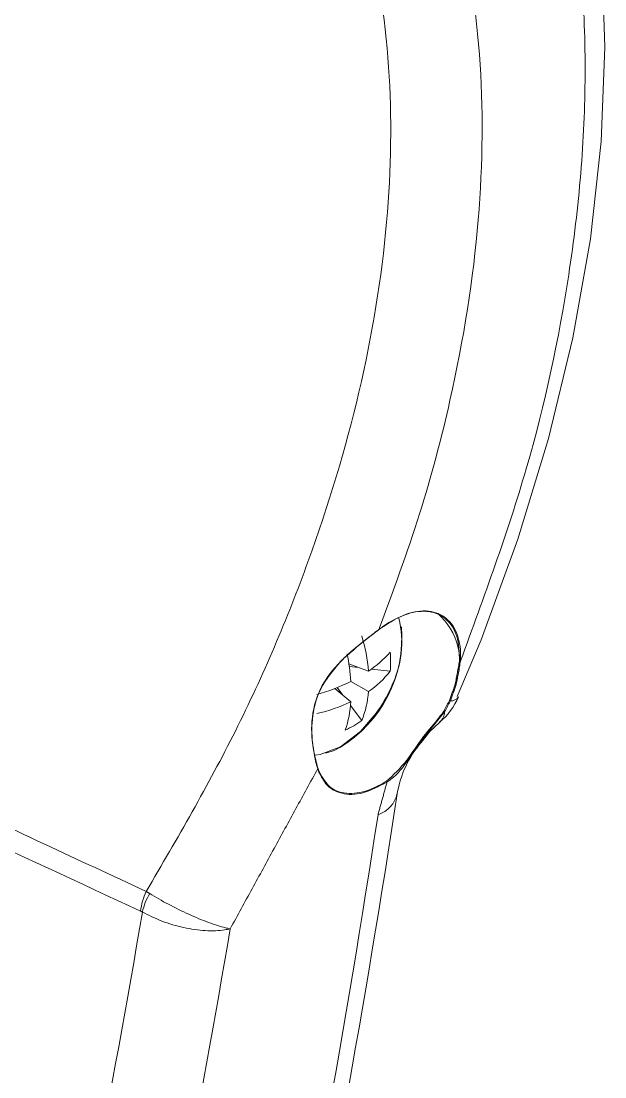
# Model space of a CAD drawing. Extents: x 11 to 120, y 2 to 94.
# Drawn here: x 96.01 to 96.868, y 10.875 to 12.427 of the extents above; entities that cross this region are included whole.
import ezdxf

# ---------------------------------------------------------------- set-up
doc = ezdxf.new("R2010")
doc.units = 0
doc.header["$MEASUREMENT"] = 0
doc.linetypes.add('SLD-Solid', pattern=[0])
doc.layers.add('OBJECT', color=7, linetype='CONTINUOUS')

msp = doc.modelspace()

# ---------------------------------------------------------------- linework, layer by layer
at = {"layer": 'OBJECT', "color": 7, "linetype": 'SLD-Solid', "lineweight": 15}
for p, q in [((96.4841, 11.4893), (96.4842, 11.4894)), ((96.5206, 11.4714), (96.4918, 11.4822)), ((96.5063, 11.4767), (96.4924, 11.4784)), ((96.5525, 11.4713), (96.5251, 11.4745)), ((96.4946, 11.4564), (96.5206, 11.4414)), ((96.4946, 11.4264), (96.4709, 11.446)), ((96.4828, 11.4362), (96.4745, 11.4474)), ((96.5107, 11.3988), (96.4942, 11.421)), ((96.4415, 11.3482), (96.4414, 11.3486)), ((96.4485, 11.3228), (96.4484, 11.3231))]:
    msp.add_line(p, q, dxfattribs=at)
at = {"layer": 'OBJECT', "color": 7, "linetype": 'SLD-Solid', "lineweight": 15, "flags": 128}
for points in [[(96.6512, 11.4341), (96.6864, 11.5174), (96.7402, 11.6654), (96.7853, 11.8136), (96.821, 11.9612), (96.847, 12.1069), (96.8628, 12.2499), (96.8684, 12.3884), (96.8638, 12.5225), (96.8492, 12.6526), (96.8246, 12.7776), (96.79, 12.8965), (96.7457, 13.0084), (96.692, 13.1121), (96.6488, 13.1777)], [(96.4837, 11.4897), (96.4838, 11.4895), (96.4839, 11.4894), (96.484, 11.4894), (96.484, 11.4894), (96.484, 11.4894), (96.484, 11.4894), (96.4839, 11.4894), (96.4838, 11.4895), (96.4837, 11.4896)], [(96.4838, 11.4898), (96.4839, 11.4897), (96.484, 11.4896), (96.4841, 11.4895), (96.4841, 11.4895), (96.4841, 11.4895)], [(96.4794, 11.3601), (96.509, 11.3828), (96.5318, 11.4095)], [(96.5982, 11.3666), (96.611, 11.3827), (96.6252, 11.3957)], [(96.442, 11.3478), (96.4498, 11.3487), (96.4794, 11.3601)], [(96.441, 11.3479), (96.4412, 11.3481), (96.4413, 11.3482), (96.4414, 11.3483), (96.4414, 11.3484), (96.4414, 11.3486), (96.4414, 11.3486)], [(96.4411, 11.3476), (96.4412, 11.3477), (96.4413, 11.3478), (96.4414, 11.348), (96.4415, 11.3481), (96.4415, 11.3482), (96.4415, 11.3482)], [(96.4577, 11.3511), (96.4702, 11.3549), (96.4783, 11.3592)]]:
    msp.add_lwpolyline(points, dxfattribs=at)
at = {"layer": 'OBJECT', "color": 7, "linetype": 'SLD-Solid', "lineweight": 15}
for centre, radius, start, end in [((96.4218, 11.5141), 0.1478, 333.2664, 13.8566), ((96.5635, 11.4862), 0.0913, 338.3131, 49.3724), ((96.5632, 11.4862), 0.0915, 338.2082, 49.2056), ((96.3819, 11.5203), 0.1878, 300.8969, 4.9829), ((96.273, 11.4512), 0.2484, 4.6605, 16.895), ((96.4358, 11.6008), 0.1546, 303.2272, 318.9729), ((96.4132, 11.4853), 0.14, 354.2678, 5.7322), ((96.4706, 11.4768), 0.0185, 43.178, 44.4287), ((96.1935, 11.4368), 0.3018, 3.7279, 11.5205), ((96.6553, 11.4875), 0.00147, 239.3732, 296.8185), ((96.4418, 11.5576), 0.1404, 304.1266, 322.0436), ((96.3566, 11.7373), 0.313, 286.3325, 296.1618), ((96.3806, 11.4515), 0.1404, 337.9552, 355.8706), ((96.3526, 11.5384), 0.2208, 324.2814, 335.724), ((96.6492, 11.4536), 0.00178, 234.7202, 283.8167), ((96.6493, 11.454), 0.00177, 234.2886, 284.0723), ((96.3883, 11.6509), 0.2484, 283.1028, 295.3367), ((96.3402, 11.4352), 0.1547, 341.0252, 356.7698), ((96.5611, 11.473), 0.1, 309.943, 336.8526), ((96.6411, 11.4301), 0.00245, 235.0331, 270.4249), ((96.642, 11.4408), 0.0131, 266.1481, 325.938), ((96.6107, 11.4127), 0.0219, 310.4835, 357.3524), ((96.633, 11.414), 0.00238, 222.9532, 259.1775), ((96.429, 11.5125), 0.14, 294.2647, 305.73), ((96.7139, 11.2666), 0.1529, 139.1475, 170.6804), ((96.5315, 11.3598), 0.091, 186.9186, 203.8512), ((96.4409, 11.3484), 0.000474, 14.5648, 66.286), ((96.5316, 11.3598), 0.0911, 187.112, 203.5608), ((96.4457, 11.3287), 0.000668, 306.1487, 57.5798), ((96.4477, 11.3229), 0.000659, 23.725, 59.4721), ((96.4476, 11.3229), 0.000769, 311.1939, 19.9117), ((96.4478, 11.3225), 0.000774, 311.4299, 20.1877), ((96.5462, 11.3082), 0.00159, 3.1461, 57.1996), ((79.5723, 13.8953), 17.1891, 348.18788, 351.28675), ((96.5205, 11.3017), 0.0437, 288.9752, 346.4127), ((96.2739, 11.1088), 0.089, 154.1822, 173.6057), ((96.2817, 11.0961), 0.096, 149.6825, 167.2271)]:
    msp.add_arc(centre, radius, start, end, dxfattribs=at)
for centre, major_axis, ratio, start_param, end_param in [((95.6616, 12.2911), (10.7377, -5.0406), 0.070939, 4.74376, 4.794457), ((85.8836, 20.2191), (-5.5041, 16.751), 0.560269, 3.912021, 3.97647), ((82.5973, 18.3218), (-8.654, 14.9534), 0.719689, 3.80204, 3.85683), ((82.6583, 18.3571), (-8.7039, 15.04), 0.71887, 3.802047, 3.855916)]:
    msp.add_ellipse(centre, major_axis=major_axis, ratio=ratio, start_param=start_param, end_param=end_param, dxfattribs=at)
for points, knots in [([(96.656, 11.4862), (96.6906, 11.5806), (96.7608, 11.7716), (96.8117, 12.0116), (96.8347, 12.2037), (96.8412, 12.3503), (96.8359, 12.493), (96.8138, 12.667), (96.7631, 12.8657), (96.692, 12.9945), (96.656, 13.0596)], [0, 0, 0, 0, 0.158308, 0.320393, 0.4075, 0.494607, 0.584228, 0.67385, 0.834938, 1, 1, 1, 1]), ([(96.1938, 11.1475), (96.2393, 11.2256), (96.3315, 11.3839), (96.4367, 11.6323), (96.5132, 11.8848), (96.5532, 12.1307), (96.5563, 12.3646), (96.5222, 12.5756), (96.4522, 12.7623), (96.3641, 12.8934), (96.2749, 12.9838), (96.2209, 13.0211), (96.1938, 13.0398)], [0, 0, 0, 0, 0.106181, 0.215248, 0.324491, 0.436948, 0.545406, 0.657031, 0.765163, 0.876393, 0.937925, 1, 1, 1, 1]), ([(96.536, 12.8623), (96.5478, 12.8423), (96.5932, 12.7655), (96.6522, 12.6095), (96.6902, 12.3842), (96.6885, 12.1348), (96.6521, 11.905), (96.5984, 11.702), (96.5569, 11.5892), (96.536, 11.5324)], [0, 0, 0, 0, 0.062214, 0.238483, 0.419893, 0.595629, 0.776478, 0.887615, 1, 1, 1, 1]), ([(96.6545, 11.4862), (96.6541, 11.499), (96.6531, 11.5245), (96.6365, 11.5497), (96.6108, 11.5615), (96.5779, 11.5577), (96.5515, 11.5442), (96.5375, 11.5338), (96.5354, 11.5321)], [0, 0, 0, 0, 0.19323, 0.386467, 0.579539, 0.772364, 0.965005, 1, 1, 1, 1]), ([(96.536, 11.5324), (96.548, 11.5404), (96.5722, 11.5564), (96.6062, 11.5623), (96.6338, 11.5535), (96.6518, 11.5301), (96.6566, 11.5045), (96.656, 11.4887), (96.656, 11.4862)], [0, 0, 0, 0, 0.192555, 0.385109, 0.577707, 0.770474, 0.963486, 1, 1, 1, 1]), ([(96.4838, 11.4898), (96.4968, 11.501), (96.5145, 11.5164), (96.5314, 11.529), (96.536, 11.5324)], [0, 0, 0, 0, 0.729925, 1, 1, 1, 1]), ([(96.5354, 11.5321), (96.5227, 11.5226), (96.5052, 11.5096), (96.4884, 11.494), (96.4838, 11.4898)], [0, 0, 0, 0, 0.730797, 1, 1, 1, 1]), ([(96.441, 11.3479), (96.4388, 11.3624), (96.4344, 11.3911), (96.4439, 11.4387), (96.4648, 11.4704), (96.4795, 11.4854), (96.4837, 11.4897)], [0, 0, 0, 0, 0.309278, 0.616002, 0.89125, 1, 1, 1, 1]), ([(96.4837, 11.4896), (96.4724, 11.4771), (96.4501, 11.4525), (96.4366, 11.4074), (96.4371, 11.3721), (96.4401, 11.3546), (96.4411, 11.3489)], [0, 0, 0, 0, 0.307575, 0.605514, 0.870211, 1, 1, 1, 1]), ([(96.5471, 11.3096), (96.5573, 11.3191), (96.5765, 11.3369), (96.5993, 11.3743), (96.6203, 11.3971), (96.6293, 11.4096), (96.6313, 11.4124)], [0, 0, 0, 0, 0.352536, 0.661542, 0.924397, 1, 1, 1, 1]), ([(96.6326, 11.4117), (96.622, 11.3987), (96.6033, 11.3759), (96.5782, 11.3393), (96.5623, 11.318), (96.5498, 11.3097), (96.5478, 11.3083)], [0, 0, 0, 0, 0.353797, 0.623722, 0.940059, 1, 1, 1, 1]), ([(95.6501, 11.4018), (95.6763, 11.3895), (95.8074, 11.3279), (95.9886, 11.2431), (96.1436, 11.1709), (96.1938, 11.1475)], [0, 0, 0, 0, 0.144675, 0.723378, 1, 1, 1, 1]), ([(96.4482, 11.323), (96.4533, 11.3145), (96.4634, 11.2974), (96.4911, 11.2894), (96.5203, 11.2946), (96.5397, 11.3054), (96.5471, 11.3096)], [0, 0, 0, 0, 0.276326, 0.552665, 0.828652, 1, 1, 1, 1]), ([(96.5478, 11.3083), (96.5358, 11.3021), (96.5118, 11.2895), (96.4802, 11.2896), (96.4588, 11.3016), (96.4512, 11.3163), (96.4483, 11.3219)], [0, 0, 0, 0, 0.275398, 0.550788, 0.826421, 1, 1, 1, 1]), ([(96.1988, 11.1446), (96.2078, 11.1392), (96.2259, 11.1285), (96.2568, 11.1135), (96.2862, 11.1013), (96.3059, 11.0952), (96.315, 11.0932), (96.3173, 11.0928), (96.3173, 11.0928)], [0, 0, 0, 0, 0.228228, 0.456399, 0.686137, 0.918664, 0.996837, 1, 1, 1, 1]), ([(96.3173, 11.0928), (96.3172, 11.0928), (96.3146, 11.0921), (96.3038, 11.09), (96.2814, 11.0892), (96.249, 11.0938), (96.216, 11.1033), (96.1973, 11.1127), (96.188, 11.1173)], [0, 0, 0, 0, 0.003162, 0.08142, 0.31407, 0.54381, 0.771874, 1, 1, 1, 1])]:
    msp.add_open_spline(points, degree=3, knots=knots, dxfattribs=at)
for points in [[(96.4838, 11.4898), (96.4837, 11.4897)], [(96.6483, 11.4525), (96.6545, 11.4862)], [(96.656, 11.4862), (96.6498, 11.4522)], [(96.6397, 11.4281), (96.6482, 11.4522)], [(96.6497, 11.4519), (96.6412, 11.4277)], [(96.6483, 11.4525), (96.6482, 11.4522)], [(96.6497, 11.4519), (96.6498, 11.4522)], [(96.6313, 11.4124), (96.6397, 11.4281)], [(96.6412, 11.4277), (96.6326, 11.4117)], [(96.441, 11.3479), (96.4411, 11.3476)], [(96.4461, 11.3282), (96.4411, 11.3476)], [(96.4412, 11.3486), (96.446, 11.3293)], [(96.4463, 11.3285), (96.4481, 11.3234)], [(96.4461, 11.3282), (96.3173, 11.0928)], [(96.4481, 11.3223), (96.4461, 11.3282)], [(96.4481, 11.3223), (96.4483, 11.3219)], [(96.5347, 11.2604), (96.5478, 11.3083)], [(96.1938, 11.1475), (96.1988, 11.1446)], [(96.188, 11.1173), (96.1855, 11.1187)]]:
    msp.add_open_spline(points, degree=1, dxfattribs=at)

doc.saveas('drawing.dxf')
